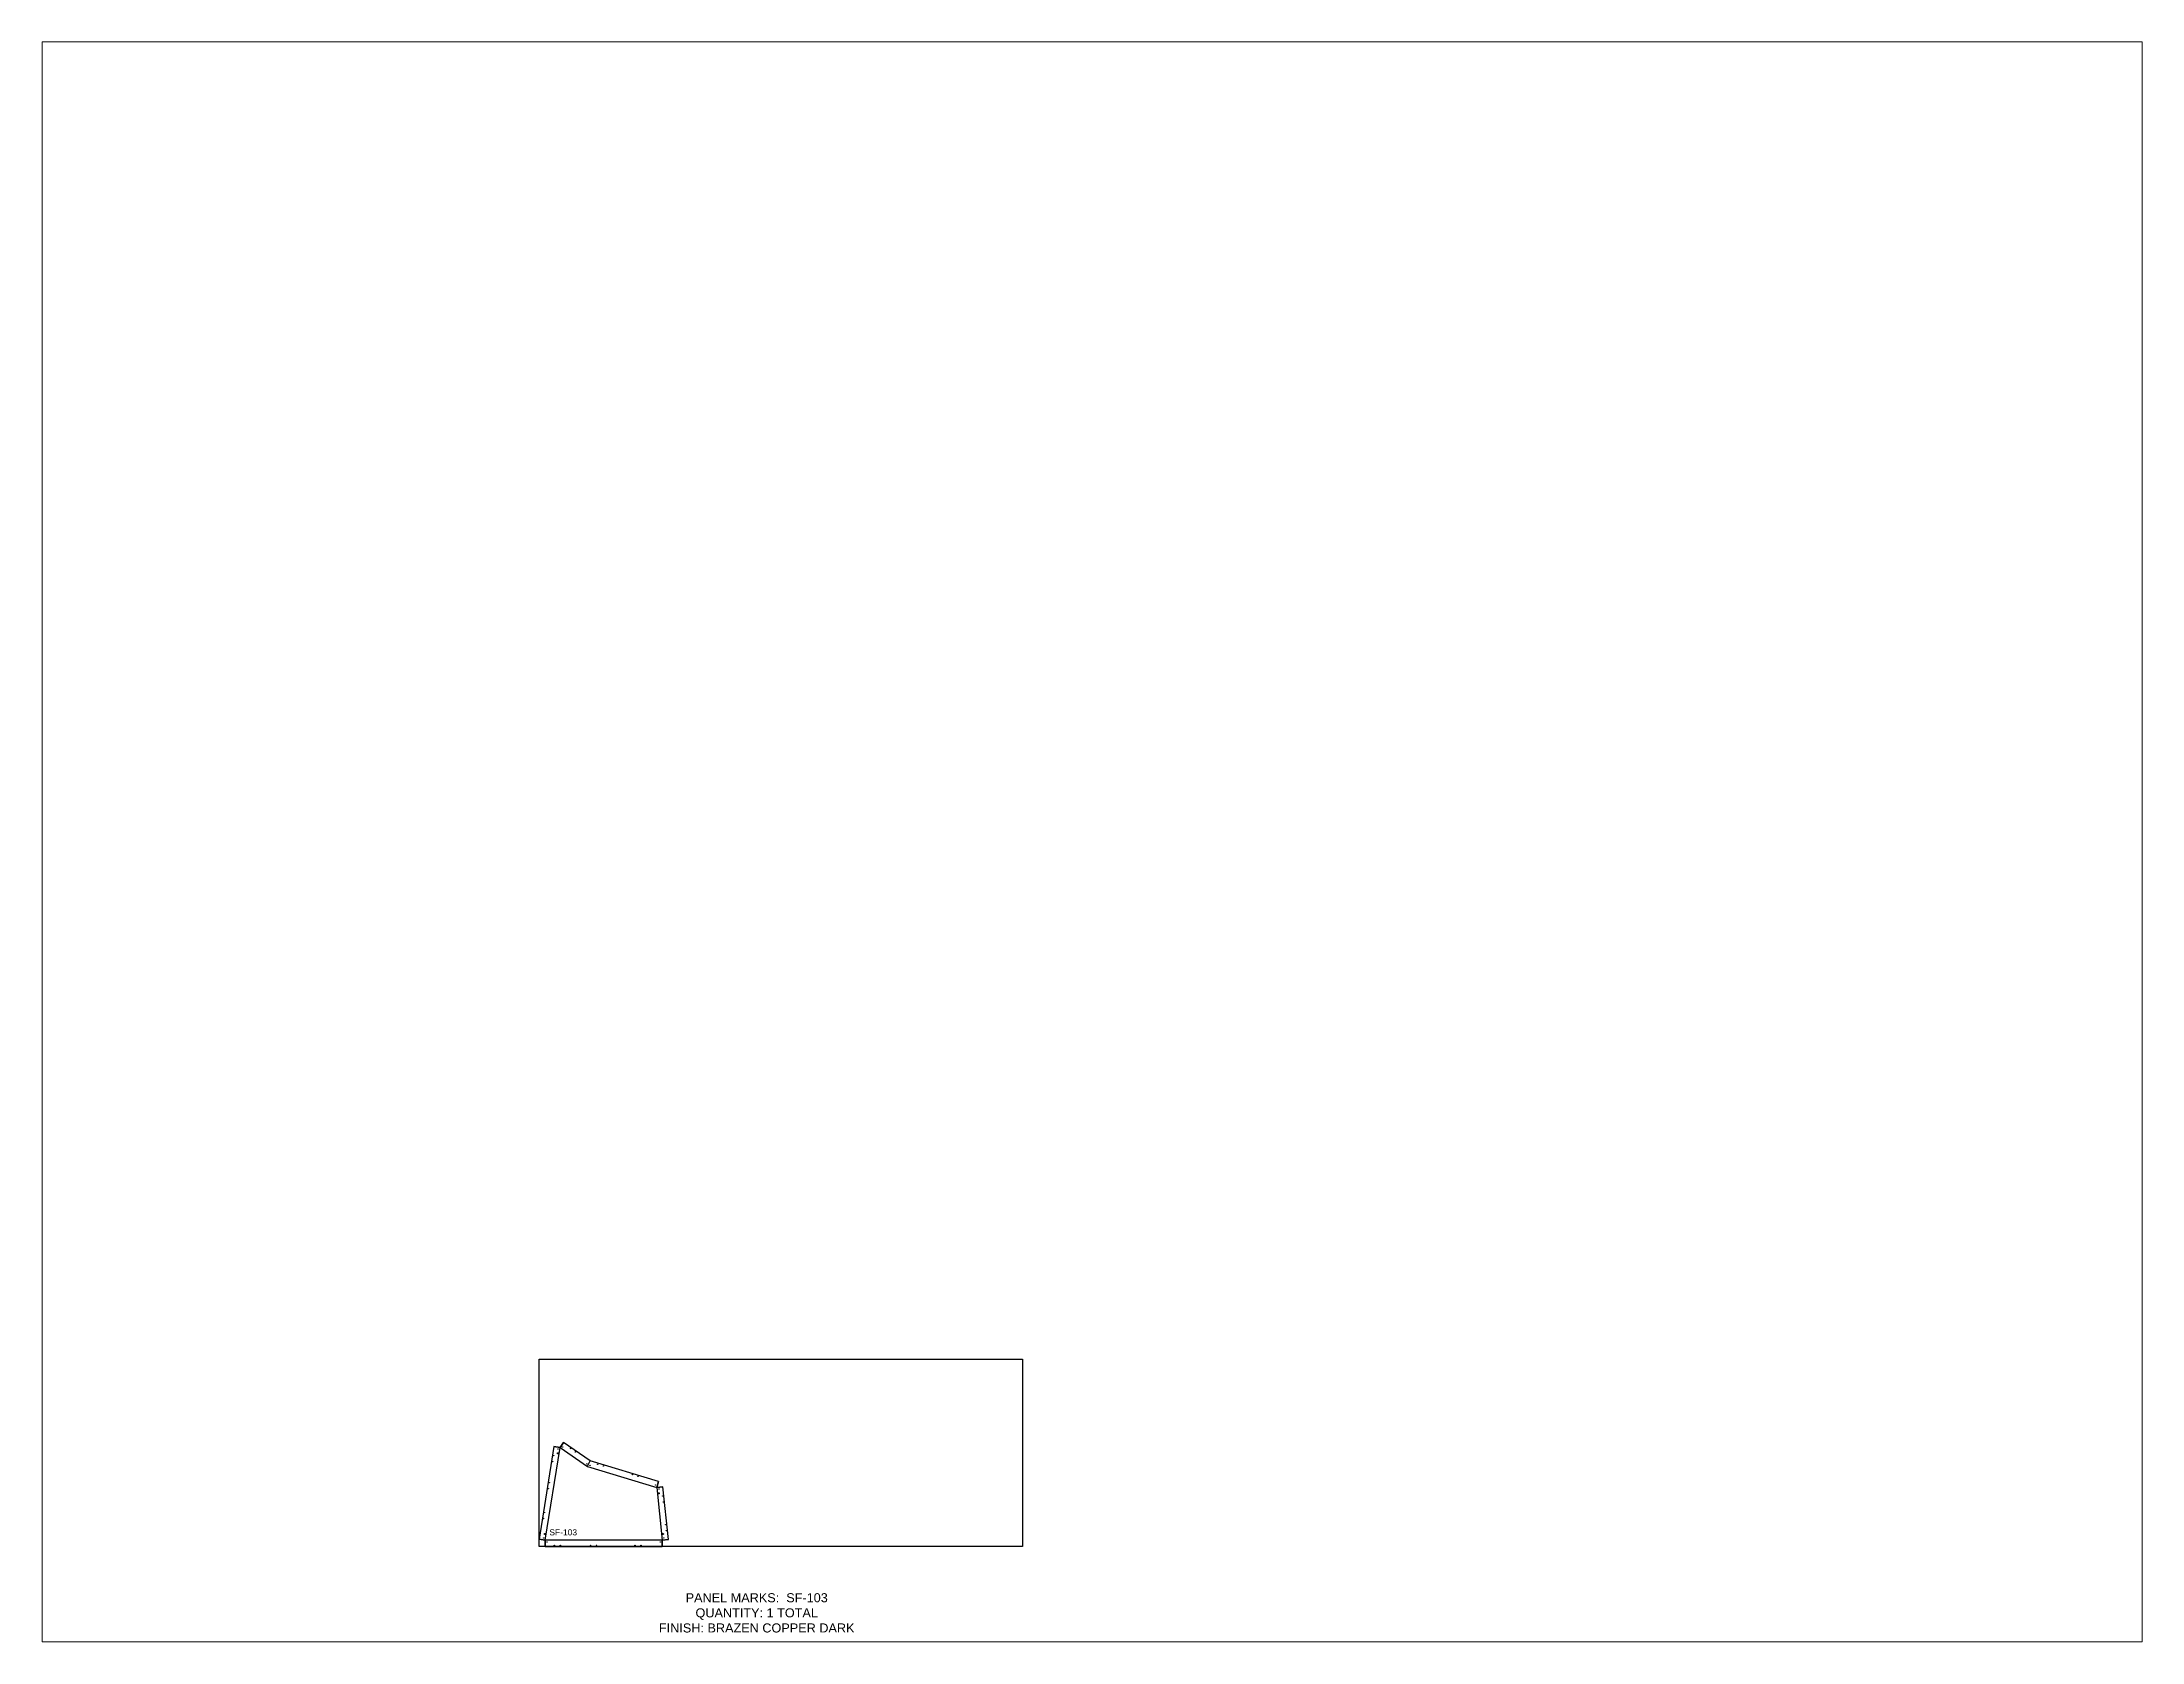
# Paper-space layout 'Layout1' of a CAD drawing. Header units: inches. Extents: x 1.05 to 9.45, y 0.8 to 7.2.
# The model-space entities are those that its viewports show. They can reach past a viewport. Long polylines and large blocks are cut down to what shows.
import ezdxf

# ---------------------------------------------------------------- set-up
doc = ezdxf.new("R2010")
doc.units = ezdxf.units.IN
doc.header["$MEASUREMENT"] = 0
doc.linetypes.add('HIDDEN', pattern=[0.375, 0.25, -0.125])
doc.linetypes.add('PHANTOM', pattern=[2.5, 1.25, -0.25, 0.25, -0.25, 0.25, -0.25])
for name, color, linetype in [('CUT', 7, 'Continuous'), ('DIMS', 1, 'Continuous'), ('HOLES', 6, 'Continuous'), ('RELIEF', 82, 'Continuous'), ('ROUT', 1, 'HIDDEN'), ('SHEET', 5, 'PHANTOM'), ('TEXT', 2, 'PHANTOM'), ('WEEPS', 3, 'HIDDEN')]:
    doc.layers.add(name, color=color, linetype=linetype)
doc.styles.get("Standard").update_dxf_attribs({"font": 'arial.ttf'})

msp = doc.modelspace()

# ---------------------------------------------------------------- linework, layer by layer
at = {"layer": 'CUT', "ltscale": 0.25}
msp.add_lwpolyline([(0, 2.39), (2.04, 2.06), (2.04, 0), (40.75, 0), (40.75, 2.06), (42.8, 2.27), (41.03, 19.73), (38.98, 19.52), (39.57, 21.5), (16.94, 28.28), (8.15, 34.43), (6.97, 32.73), (4.93, 33.06)], close=True, dxfattribs=at)
at = {"layer": 'HOLES', "ltscale": 0.25}
for centre in [(4.51, 28.07), (4.82, 30.04), (6.25, 32.22), (7.84, 32.89), (10.39, 32.4), (12.03, 31.25), (3.39, 21.09), (15.78, 27.33), (16.91, 26.79), (19.39, 27.16), (21.3, 26.58), (30.84, 23.72), (32.76, 23.15), (3.07, 19.11), (38.56, 20.3), (39.67, 18.96), (40.96, 16.71), (41.16, 14.72), (1.48, 9.24), (1.8, 11.22), (41.93, 7.21), (1.52, 2.78), (2.66, 1.44), (5.03, 0.38), (7.03, 0.38), (17.03, 0.38), (19.03, 0.38), (31.76, 0.38), (33.76, 0.38), (40.13, 1.44), (41.31, 2.75), (42.13, 5.22)]:
    msp.add_circle(centre, 0.0625, dxfattribs=at)
at = {"layer": 'RELIEF'}
msp.add_line((16.08, 26.51), (16.94, 28.28), dxfattribs=at)
at = {"layer": 'ROUT', "ltscale": 0.25}
for points in [[(2.04, 0), (2.04, 2.06), (6.97, 32.73), (8.15, 34.43)], [(4.93, 33.06), (6.97, 32.73), (16.03, 26.4), (38.98, 19.52), (41.03, 19.73)], [(39.57, 21.5), (38.98, 19.52), (40.75, 2.06), (40.75, 0)], [(42.8, 2.27), (40.75, 2.06), (2.04, 2.06), (0, 2.39)]]:
    msp.add_lwpolyline(points, dxfattribs=at)
at = {"layer": 'SHEET'}
msp.add_lwpolyline([(0, 62), (160, 62), (160, 0), (0, 0)], close=True, dxfattribs=at)
at = {"layer": 'WEEPS', "ltscale": 0.25}
for centre in [(6.25, 30.82), (39.59, 17.57), (1.95, 4.1), (40.96, 4.09)]:
    msp.add_circle(centre, 0.188, dxfattribs=at)

# ---------------------------------------------------------------- texts
at = {"layer": 'DIMS', "ltscale": 0.25, "insert": (8.01, 3.63), "char_height": 2, "attachment_point": 8}
msp.add_mtext_dynamic_manual_height_columns('SF-103', width=3.0859, gutter_width=10, heights=[2.07], dxfattribs=at)
at = {"layer": 'TEXT', "insert": (72.05, -22.01), "char_height": 3, "attachment_point": 5}
msp.add_mtext_dynamic_manual_height_columns('PANEL MARKS:  SF-103\\PQUANTITY: 1 TOTAL\\PFINISH: BRAZEN COPPER DARK', width=199.7409, gutter_width=1, heights=[0], dxfattribs=at)

psp = doc.layouts.get("Layout1")

# ---------------------------------------------------------------- viewports
at = {"layer": 'CUT'}
psp.add_viewport(center=(5.25, 4), size=(8.4, 6.4), view_center_point=(183.0157, 233.1318), view_height=529.538938, dxfattribs=at)

doc.saveas('drawing.dxf')
